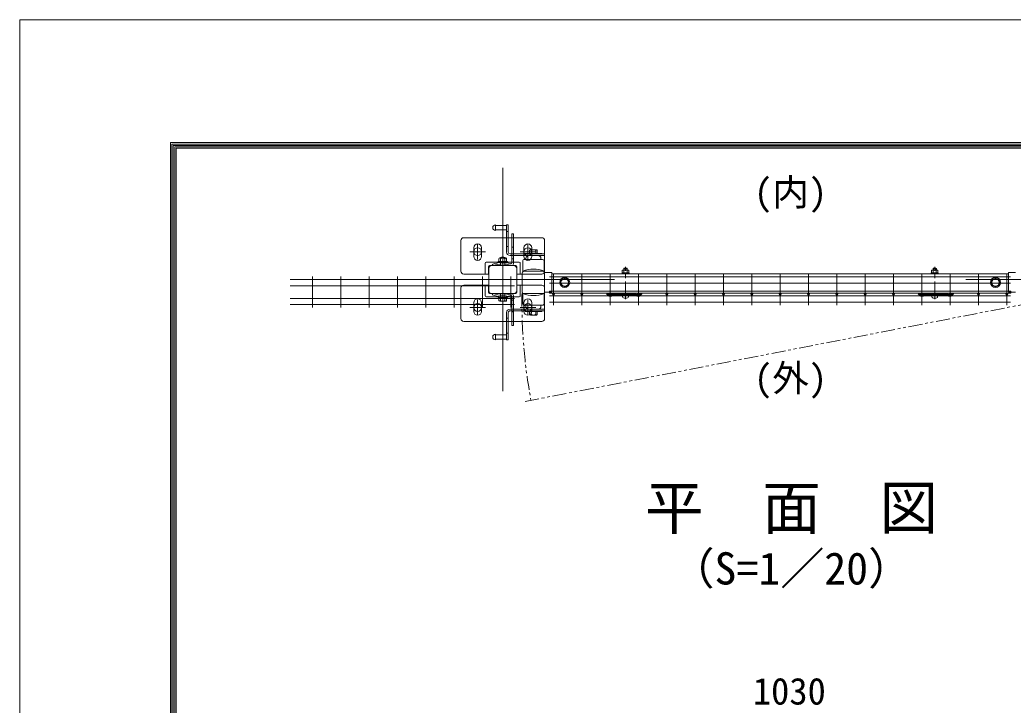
# Model space of a CAD drawing. Units: millimetres, scale not verified. Extents: x -4200 to 4200, y -2970 to 2970.
# Drawn here: x -4200 to -2420, y 1742 to 2970 of the extents above; entities that cross this region are included whole.
import ezdxf
from ezdxf.enums import TextEntityAlignment as Align

# ---------------------------------------------------------------- set-up
doc = ezdxf.new("R2010")
doc.units = ezdxf.units.MM
doc.header["$LTSCALE"] = 20
doc.linetypes.add('USER1', pattern=[50.8, 31.75, -6.35, 6.35, -6.35])
doc.linetypes.add('USER4', pattern=[2.5, 1.25, -0.25, 0.25, -0.25, 0.25, -0.25])
for name, color, linetype, lineweight in [('0-0_D-STR1', 1, 'Continuous', 18), ('0-1_D-STR-DIM', 7, 'Continuous', 9), ('0-3_D-STR3', 3, 'Continuous', 13), ('0-4_D-BMK', 2, 'USER1', 13), ('0-6_D-STR-TXT', 7, 'Continuous', 9), ('0-7_D-STR2', 7, 'Continuous', 9), ('0-C_D-TTL', 7, 'Continuous', 9)]:
    doc.layers.add(name, color=color, linetype=linetype, lineweight=lineweight)
doc.styles.add('ＭＳ ゴシック', font='')
doc.styles.get('ＭＳ ゴシック').set_extended_font_data('MS Gothic')

# ---------------------------------------------------------------- blocks, each defined once
blk = doc.blocks.new('A$C982ee5ca')
at = {"layer": '0-3_D-STR3'}
for p, q in [((-125, 798), (125, 798)), ((-125, 766), (-125, 798)), ((-125, 766), (125, 766)), ((-115, 881.6), (-115, 798)), ((-115, 798), (115, 798)), ((-86.6, 898), (86.6, 898)), ((-46, 968), (-60, 954)), ((60, 954), (-60, 954)), ((-60, 954), (-60, 898)), ((-58.2, 881.6), (-58.2, 798)), ((-46, 968), (-46, 898)), ((46, 968), (-46, 968)), ((46, 968), (46, 898)), ((46, 968), (60, 954)), ((58.2, 881.6), (58.2, 798)), ((60, 954), (60, 898)), ((115, 881.6), (115, 798)), ((125, 766), (125, 798)), ((-125, 0), (125, 0)), ((-125, -32), (-125, 0)), ((125, -32), (125, 0)), ((-125, -32), (125, -32)), ((-103.7, -32), (103.7, -32)), ((-103.7, -62.5), (-103.7, -32)), ((103.7, -63.3), (103.7, -32))]:
    blk.add_line(p, q, dxfattribs=at)
for centre, radius, start, end in [((-86.6, 865.2), 32.8, 30, 150), ((0, 786.4), 111.5, 58.543, 121.457), ((86.6, 865.2), 32.8, 30, 150), ((-65.7, -62.5), 38, 180, 253.92714), ((1.3, 170), 280, 253.92714, 285.41383), ((65.7, -63.3), 38, 285.41383, 0)]:
    blk.add_arc(centre, radius, start, end, dxfattribs=at)
at = {"layer": '0-4_D-BMK'}
blk.add_line((0, -150), (0, 1008), dxfattribs=at)
blk = doc.blocks.new('ベースプレート部品\u3000平面図')
at = {"layer": '0-3_D-STR3'}
for p, q in [((-16076.5, 106818.2), (-16076.5, 105718.2)), ((-13176.5, 106918.2), (-15976.5, 106918.2)), ((-13076.5, 105718.2), (-13076.5, 106818.2)), ((-15616.5, 106248.2), (-15616.5, 106558.2)), ((-15336.5, 106248.2), (-15336.5, 106558.2)), ((-13816.5, 106248.2), (-13816.5, 106558.2)), ((-13536.5, 106248.2), (-13536.5, 106558.2)), ((-15206.5, 105618.2), (-15206.5, 105998.2)), ((-13986.5, 106038.2), (-15166.5, 106038.2)), ((-15086.5, 105618.2), (-15086.5, 105878.2)), ((-14106.5, 105918.2), (-15046.5, 105918.2)), ((-14066.5, 105618.2), (-14066.5, 105878.2)), ((-13946.5, 105998.2), (-13946.5, 105618.2)), ((-15976.5, 105618.2), (-15084.8, 105618.2)), ((-14064.8, 105618.2), (-13176.5, 105618.2))]:
    blk.add_line(p, q, dxfattribs=at)
for centre, radius, start, end in [((-15976.5, 106818.2), 100, 90, 180), ((-13176.5, 106818.2), 100, 0, 90), ((-15476.5, 106558.2), 140, 0, 180), ((-13676.5, 106558.2), 140, 0, 180), ((-15476.5, 106248.2), 140, 180, 0), ((-13676.5, 106248.2), 140, 180, 0), ((-15166.5, 105998.2), 40, 90, 180), ((-15046.5, 105878.2), 40, 90, 180), ((-14106.5, 105878.2), 40, 0, 90), ((-13986.5, 105998.2), 40, 0, 90), ((-15976.5, 105718.2), 100, 180, 270), ((-13176.5, 105718.2), 100, 270, 0)]:
    blk.add_arc(centre, radius, start, end, dxfattribs=at)

msp = doc.modelspace()

# ---------------------------------------------------------------- linework, layer by layer
at = {"layer": '0-0_D-STR1'}
for p, q in [((-3354.59, 2529.57), (-3314.79, 2529.57)), ((-3359.69, 2484.67), (-3359.69, 2524.47)), ((-3309.69, 2484.67), (-3309.69, 2524.47)), ((-3299.69, 2482.77), (-3299.69, 2516.37)), ((-3296.49, 2519.57), (-3262.89, 2519.57)), ((-3246.69, 2517.02), (-3259.76, 2517.02)), ((-3259.69, 2482.77), (-3259.69, 2516.37)), ((-3246.69, 2517.02), (-3246.69, 2482.12)), ((-3246.69, 2515.07), (-2428.69, 2515.07)), ((-2428.69, 2516.99), (-2428.69, 2482.09)), ((-2428.69, 2516.99), (-2415.69, 2516.99)), ((-3354.59, 2479.57), (-3314.79, 2479.57)), ((-3296.49, 2479.57), (-3262.89, 2479.57)), ((-3246.69, 2482.12), (-3259.69, 2482.12)), ((-3246.69, 2484.07), (-2428.69, 2484.07)), ((-2428.69, 2482.09), (-2415.69, 2482.09))]:
    msp.add_line(p, q, dxfattribs=at)
for centre, radius, start, end in [((-3354.59, 2524.47), 5.1, 90.00031, 179.99984), ((-3314.79, 2524.47), 5.1, 0, 90.00028), ((-3296.49, 2516.37), 3.2, 89.99997, 180), ((-3262.89, 2516.37), 3.2, 0, 89.99997), ((-3354.59, 2484.67), 5.1, 179.99985, 269.9997), ((-3314.79, 2484.67), 5.1, 269.99973, 0), ((-3296.49, 2482.77), 3.2, 180, 270.00003), ((-3262.89, 2482.77), 3.2, 270.00003, 0)]:
    msp.add_arc(centre, radius, start, end, dxfattribs=at)
at = {"layer": '0-3_D-STR3'}
for p, q in [((-3347.69, 2602.59), (-3347.69, 2592.59)), ((-3347.69, 2601.59), (-3327.69, 2601.59)), ((-3327.69, 2602.59), (-3327.69, 2553.59)), ((-3327.69, 2602.59), (-3324.69, 2602.59)), ((-3324.69, 2602.59), (-3324.69, 2553.59)), ((-3347.69, 2593.59), (-3327.69, 2593.59)), ((-3327.69, 2590.59), (-3324.69, 2590.59)), ((-3318.69, 2586.57), (-3318.69, 2534.19)), ((-3315.69, 2586.57), (-3318.69, 2586.57)), ((-3315.69, 2586.57), (-3315.69, 2533.07)), ((-3327.69, 2563.59), (-3324.69, 2563.59)), ((-3321.69, 2550.59), (-3259.69, 2550.59)), ((-3321.69, 2547.59), (-3259.69, 2547.59)), ((-3315.69, 2562.57), (-3318.69, 2562.57)), ((-3264.69, 2551.59), (-3294.69, 2551.59)), ((-3294.69, 2551.59), (-3294.69, 2550.59)), ((-3286.47, 2556.63), (-3286.47, 2551.54)), ((-3285.09, 2558.03), (-3274.29, 2558.03)), ((-3283.7, 2556.63), (-3283.7, 2551.59)), ((-3275.69, 2556.63), (-3275.69, 2551.59)), ((-3272.88, 2556.63), (-3272.88, 2551.63)), ((-3264.69, 2551.59), (-3264.69, 2550.59)), ((-3259.69, 2547.59), (-3259.69, 2550.59)), ((-3351.67, 2529.57), (-3353.69, 2531.79)), ((-3326.29, 2536.91), (-3343.09, 2536.91)), ((-3343.09, 2536.91), (-3343.09, 2535.31)), ((-3343.09, 2535.31), (-3326.29, 2535.31)), ((-3341.5, 2541.95), (-3341.5, 2536.95)), ((-3329.3, 2543.35), (-3340.1, 2543.35)), ((-3338.7, 2543.95), (-3330.69, 2543.95)), ((-3338.7, 2543.95), (-3338.7, 2543.34)), ((-3338.7, 2541.95), (-3338.7, 2536.91)), ((-3338.7, 2529.57), (-3338.7, 2535.31)), ((-3338.2, 2544.29), (-3338.2, 2543.34)), ((-3331.19, 2544.3), (-3331.19, 2543.37)), ((-3330.69, 2543.95), (-3330.69, 2543.37)), ((-3330.69, 2541.95), (-3330.69, 2536.91)), ((-3330.69, 2529.57), (-3330.69, 2535.31)), ((-3327.91, 2541.95), (-3327.91, 2536.86)), ((-3326.29, 2536.91), (-3326.29, 2535.31)), ((-3318.69, 2541.57), (-3315.69, 2541.57)), ((-3298.69, 2537.59), (-3298.69, 2519.59)), ((-3295.69, 2540.59), (-3263.69, 2540.59)), ((-3293.19, 2540.59), (-3293.19, 2542.59)), ((-3266.19, 2540.59), (-3266.19, 2542.59)), ((-3260.69, 2537.59), (-3260.69, 2519.59)), ((-3223.69, 2507.29), (-3230.69, 2503.25)), ((-3230.69, 2503.25), (-3230.69, 2495.84)), ((-3223.69, 2491.79), (-3230.69, 2495.84)), ((-3223.69, 2507.29), (-3216.69, 2503.25)), ((-3223.69, 2491.79), (-3216.69, 2495.84)), ((-3216.69, 2503.25), (-3216.69, 2495.84)), ((-2451.69, 2507.29), (-2458.69, 2503.25)), ((-2458.69, 2503.25), (-2458.69, 2495.84)), ((-2451.69, 2491.79), (-2458.69, 2495.84)), ((-2451.69, 2507.29), (-2444.69, 2503.25)), ((-2451.69, 2491.79), (-2444.69, 2495.84)), ((-2444.69, 2503.25), (-2444.69, 2495.84)), ((-3351.67, 2479.57), (-3353.69, 2477.35)), ((-3338.7, 2479.57), (-3338.7, 2473.82)), ((-3330.69, 2473.82), (-3330.69, 2479.57)), ((-3318.69, 2474.95), (-3318.69, 2422.57)), ((-3315.69, 2476.07), (-3315.69, 2422.57)), ((-3298.69, 2461.54), (-3298.69, 2479.54)), ((-3260.69, 2461.54), (-3260.69, 2479.54)), ((-3148.64, 2478.96), (-3147.6, 2480.17)), ((-3148.64, 2478.96), (-3143.93, 2474.9)), ((-3147.6, 2480.17), (-3142.89, 2476.11)), ((-3139.01, 2477.95), (-3140.99, 2476.14)), ((-3137.93, 2476.77), (-3139.91, 2474.96)), ((-3137.93, 2478.37), (-3135.43, 2478.37)), ((-3137.93, 2476.77), (-3095.93, 2476.77)), ((-3135.43, 2480.17), (-3098.43, 2480.17)), ((-3135.43, 2478.37), (-3135.43, 2480.17)), ((-3098.43, 2478.37), (-3135.43, 2478.37)), ((-3131.93, 2478.37), (-3131.93, 2476.77)), ((-3101.93, 2478.37), (-3101.93, 2476.77)), ((-3098.43, 2478.37), (-3098.43, 2480.17)), ((-3098.43, 2478.37), (-3095.93, 2478.37)), ((-3095.93, 2476.77), (-3093.94, 2474.96)), ((-3094.85, 2477.95), (-3092.87, 2476.14)), ((-3086.26, 2480.17), (-3090.97, 2476.11)), ((-3085.21, 2478.96), (-3089.92, 2474.9)), ((-3085.21, 2478.96), (-3086.26, 2480.17)), ((-2590.17, 2478.96), (-2589.13, 2480.17)), ((-2590.17, 2478.96), (-2585.46, 2474.9)), ((-2589.13, 2480.17), (-2584.42, 2476.11)), ((-2580.54, 2477.95), (-2582.52, 2476.14)), ((-2579.46, 2476.77), (-2581.44, 2474.96)), ((-2579.46, 2478.37), (-2576.96, 2478.37)), ((-2579.46, 2476.77), (-2537.46, 2476.77)), ((-2576.96, 2480.17), (-2539.96, 2480.17)), ((-2576.96, 2478.37), (-2576.96, 2480.17)), ((-2539.96, 2478.37), (-2576.96, 2478.37)), ((-2573.46, 2478.37), (-2573.46, 2476.77)), ((-2543.46, 2478.37), (-2543.46, 2476.77)), ((-2539.96, 2478.37), (-2539.96, 2480.17)), ((-2539.96, 2478.37), (-2537.46, 2478.37)), ((-2537.46, 2476.77), (-2535.47, 2474.96)), ((-2536.38, 2477.95), (-2534.4, 2476.14)), ((-2527.79, 2480.17), (-2532.5, 2476.11)), ((-2526.74, 2478.96), (-2531.45, 2474.9)), ((-2526.74, 2478.96), (-2527.79, 2480.17)), ((-3343.09, 2473.82), (-3326.29, 2473.82)), ((-3343.09, 2472.22), (-3343.09, 2473.82)), ((-3326.29, 2472.22), (-3343.09, 2472.22)), ((-3341.5, 2467.19), (-3341.5, 2472.19)), ((-3329.3, 2465.78), (-3340.1, 2465.78)), ((-3338.7, 2467.19), (-3338.7, 2472.22)), ((-3330.69, 2467.19), (-3330.69, 2472.22)), ((-3327.91, 2467.19), (-3327.91, 2472.27)), ((-3326.29, 2472.22), (-3326.29, 2473.82)), ((-3318.69, 2467.57), (-3315.69, 2467.57)), ((-3295.69, 2458.54), (-3263.69, 2458.54)), ((-3293.19, 2458.54), (-3293.19, 2456.54)), ((-3266.19, 2458.54), (-3266.19, 2456.54)), ((-3327.69, 2396.54), (-3327.69, 2445.54)), ((-3324.69, 2396.54), (-3324.69, 2445.54)), ((-3321.69, 2451.54), (-3259.69, 2451.54)), ((-3321.69, 2448.54), (-3259.69, 2448.54)), ((-3315.69, 2446.57), (-3318.69, 2446.57)), ((-3294.69, 2447.54), (-3294.69, 2448.54)), ((-3294.69, 2447.54), (-3264.69, 2447.54)), ((-3286.5, 2442.51), (-3286.5, 2447.51)), ((-3274.3, 2441.1), (-3285.1, 2441.1)), ((-3283.7, 2442.51), (-3283.7, 2447.54)), ((-3275.69, 2442.51), (-3275.69, 2447.54)), ((-3272.91, 2442.51), (-3272.91, 2447.59)), ((-3264.69, 2447.54), (-3264.69, 2448.54)), ((-3259.69, 2451.54), (-3259.69, 2448.54)), ((-3324.69, 2435.54), (-3327.69, 2435.54)), ((-3315.69, 2422.57), (-3318.69, 2422.57)), ((-3347.69, 2396.54), (-3347.69, 2406.54)), ((-3347.69, 2405.54), (-3327.69, 2405.54)), ((-3324.69, 2408.54), (-3327.69, 2408.54)), ((-3347.69, 2397.54), (-3327.69, 2397.54)), ((-3327.69, 2396.54), (-3324.69, 2396.54))]:
    msp.add_line(p, q, dxfattribs=at)
for centre, radius in [((-3379.69, 2554.57), 7), ((-3289.69, 2554.57), 7), ((-3223.69, 2499.54), 9), ((-3223.69, 2499.54), 6.71), ((-2451.69, 2499.54), 9), ((-2451.69, 2499.54), 6.71), ((-3379.69, 2454.57), 7), ((-3289.69, 2454.57), 7)]:
    msp.add_circle(centre, radius, dxfattribs=at)
for centre, radius, start, end in [((-3347.69, 2597.59), 5, 90.00001, 270), ((-3334.69, 2538.94), 6.41, 51.35253, 128.64959), ((-3321.69, 2553.59), 6, 180.00001, 269.99995), ((-3321.69, 2553.59), 3, 180.00001, 270), ((-3288.19, 2542.59), 5, 90.00001, 179.99999), ((-3285.09, 2556.65), 1.39, 359.29981, 180.701), ((-3279.69, 2551.62), 6.41, 51.35043, 128.64746), ((-3274.29, 2556.63), 1.4, 0.08393, 179.91606), ((-3271.19, 2542.59), 5, 0, 90), ((-3334.69, 2482.31), 53, 73.87238, 111.00754), ((-3334.69, 2482.54), 50, 72.42905, 109.85261), ((-3340.1, 2541.95), 1.4, 0.08393, 179.91608), ((-3334.69, 2536.94), 6.41, 51.35253, 128.64959), ((-3329.3, 2541.97), 1.39, 359.29901, 180.70018), ((-3319.69, 2534.19), 1, 253.8728, 0.00001), ((-3318.69, 2533.07), 3, 252.42887, 0.00001), ((-3295.69, 2537.59), 3, 90, 180.00001), ((-3263.69, 2537.59), 3, 0, 90), ((-3279.69, 2472.48), 50.8, 68.0365, 111.96349), ((-3334.69, 2526.82), 53, 248.99247, 286.12763), ((-3334.69, 2526.6), 50, 250.1474, 287.57096), ((-3319.69, 2474.95), 1, 0, 106.12721), ((-3318.69, 2476.07), 3, 0, 107.57114), ((-3279.69, 2526.66), 50.8, 248.03652, 291.96351), ((-3141.96, 2477.19), 3.03, 229.26286, 312.38442), ((-3141.96, 2477.19), 1.43, 229.26286, 312.38442), ((-3137.93, 2476.77), 1.6, 90, 132.38442), ((-3095.93, 2476.77), 1.6, 47.61558, 90), ((-3091.9, 2477.19), 3.03, 227.61558, 310.73714), ((-3091.9, 2477.19), 1.43, 227.61558, 310.73714), ((-2583.49, 2477.19), 3.03, 229.26286, 312.38442), ((-2583.49, 2477.19), 1.43, 229.26286, 312.38442), ((-2579.46, 2476.77), 1.6, 90, 132.38442), ((-2537.46, 2476.77), 1.6, 47.61558, 90), ((-2533.43, 2477.19), 3.03, 227.61558, 310.73714), ((-2533.43, 2477.19), 1.43, 227.61558, 310.73714), ((-3340.1, 2467.19), 1.4, 180.08393, 359.91608), ((-3334.69, 2472.2), 6.41, 231.35042, 308.64748), ((-3329.3, 2467.17), 1.39, 179.29981, 0.70101), ((-3295.69, 2461.54), 3, 180.00001, 270), ((-3288.19, 2456.54), 5, 180.00002, 270), ((-3271.19, 2456.54), 5, 270, 0.00001), ((-3263.69, 2461.54), 3, 270, 0.00001), ((-3321.69, 2445.54), 6, 90.00006, 180.00001), ((-3321.69, 2445.54), 3, 90.00001, 180.00001), ((-3285.1, 2442.51), 1.4, 180.08393, 359.91608), ((-3279.69, 2447.51), 6.41, 231.35042, 308.64748), ((-3274.3, 2442.49), 1.39, 179.29981, 0.70101), ((-3347.69, 2401.54), 5, 90, 270)]:
    msp.add_arc(centre, radius, start, end, dxfattribs=at)
at = {"layer": '0-4_D-BMK'}
for p, q in [((-3334.69, 2704.57), (-3334.69, 2304.57)), ((-3379.69, 2568.57), (-3379.69, 2540.57)), ((-3289.69, 2568.57), (-3289.69, 2540.57)), ((-3393.69, 2554.57), (-3365.69, 2554.57)), ((-3303.69, 2554.57), (-3275.69, 2554.57)), ((-3134.69, 2504.57), (-3534.69, 2504.57)), ((-2104.69, 2504.57), (-2504.69, 2504.57)), ((-3379.69, 2440.57), (-3379.69, 2468.57)), ((-3289.69, 2440.57), (-3289.69, 2468.57)), ((-3393.69, 2454.57), (-3365.69, 2454.57)), ((-3303.69, 2454.57), (-3275.69, 2454.57))]:
    msp.add_line(p, q, dxfattribs=at)
at = {"layer": '0-4_D-BMK', "linetype": 'USER4'}
msp.add_line((-3294.44, 2286.22), (-2357.49, 2468.77), dxfattribs=at)
msp.add_arc((-2340.69, 2464.07), 959.66, 178.96932, 190.55858, dxfattribs=at)
at = {"layer": '0-7_D-STR2'}
for p, q in [((-3675.88, 2510.27), (-3675.88, 2454.27)), ((-3625.08, 2510.27), (-3625.08, 2454.27)), ((-3574.31, 2510.27), (-3574.31, 2454.27)), ((-3523.54, 2510.27), (-3523.54, 2454.27)), ((-3472.77, 2510.27), (-3472.77, 2454.27)), ((-3422, 2510.27), (-3422, 2454.27)), ((-3371.24, 2510.27), (-3371.24, 2454.27)), ((-3320.47, 2510.27), (-3320.47, 2454.27)), ((-3243.85, 2514.77), (-3243.85, 2458.77)), ((-3193.08, 2514.77), (-3193.08, 2458.77)), ((-3142.31, 2514.77), (-3142.31, 2458.77)), ((-3091.54, 2514.77), (-3091.54, 2458.77)), ((-3040.77, 2514.77), (-3040.77, 2458.77)), ((-2990, 2514.77), (-2990, 2458.77)), ((-2939.23, 2514.77), (-2939.23, 2458.77)), ((-2888.46, 2514.77), (-2888.46, 2458.77)), ((-2837.7, 2514.77), (-2837.7, 2458.77)), ((-2786.92, 2514.77), (-2786.92, 2458.77)), ((-2736.15, 2514.77), (-2736.15, 2458.77)), ((-2685.38, 2514.77), (-2685.38, 2458.77)), ((-2634.61, 2514.77), (-2634.61, 2458.77)), ((-2583.84, 2514.77), (-2583.84, 2458.77)), ((-2533.07, 2514.77), (-2533.07, 2458.77)), ((-2482.3, 2514.77), (-2482.3, 2458.77)), ((-2431.53, 2514.77), (-2431.53, 2458.77)), ((-3313.49, 2504.87), (-3715.37, 2504.87)), ((-3313.49, 2493.57), (-3715.37, 2493.57)), ((-3250.83, 2509.37), (-2424.57, 2509.37)), ((-3250.83, 2498.07), (-2424.57, 2498.07)), ((-3250.85, 2484.07), (-2424.53, 2484.07)), ((-3250.85, 2480.47), (-3250.85, 2484.07)), ((-3250.85, 2480.47), (-2424.53, 2480.47)), ((-3250.83, 2475.47), (-2424.57, 2475.47)), ((-2424.53, 2480.47), (-2424.53, 2484.07)), ((-3313.49, 2470.97), (-3715.37, 2470.97)), ((-3313.49, 2459.67), (-3715.37, 2459.67)), ((-3250.83, 2464.17), (-2424.57, 2464.17))]:
    msp.add_line(p, q, dxfattribs=at)
for centre in [(-3243.85, 2478.67), (-3193.08, 2478.67), (-3142.31, 2478.67), (-3091.54, 2478.67), (-3040.77, 2478.67), (-2990, 2478.67), (-2939.23, 2478.67), (-2888.46, 2478.67), (-2837.69, 2478.67), (-2786.92, 2478.67), (-2736.15, 2478.67), (-2685.38, 2478.67), (-2634.61, 2478.67), (-2583.84, 2478.67), (-2533.07, 2478.67), (-2482.3, 2478.67), (-2431.53, 2478.67)]:
    msp.add_circle(centre, 1.8, dxfattribs=at)
at = {"layer": '0-C_D-TTL', "color": 2, "lineweight": 18}
msp.add_lwpolyline([(-4200, 2970), (4200, 2970), (4200, -2970), (-4200, -2970)], close=True, dxfattribs=at)
at = {"layer": '0-C_D-TTL'}
for points in [[(-3930, 2750), (3930, 2750), (3930, -2750), (-3930, -2750)], [(-3927.5, 2747.5), (3927.5, 2747.5), (3927.5, -2747.5), (-3927.5, -2747.5)], [(-3925, 2745), (3925, 2745), (3925, -2745), (-3925, -2745)], [(-3922.5, 2742.5), (3922.5, 2742.5), (3922.5, -2742.5), (-3922.5, -2742.5)], [(-3920, 2740), (3920, 2740), (3920, -2740), (-3920, -2740)]]:
    msp.add_lwpolyline(points, close=True, dxfattribs=at)

# ---------------------------------------------------------------- block references
at = {"layer": '0-1_D-STR-DIM', "xscale": 0.05, "yscale": 0.05}
for p in [(-3114.69, 2476.77), (-2560.69, 2476.77)]:
    msp.add_blockref('A$C982ee5ca', p, dxfattribs=at)
at = {"layer": '0-3_D-STR3', "xscale": 0.05, "yscale": 0.05}
msp.add_blockref('ベースプレート部品\u3000平面図', (-2605.87, -2766.34), dxfattribs=at)
at = {"layer": '0-3_D-STR3', "xscale": -0.05, "yscale": 0.05, "rotation": 180}
msp.add_blockref('ベースプレート部品\u3000平面図', (-2605.87, 7775.48), dxfattribs=at)

# ---------------------------------------------------------------- texts
at = {"layer": '0-1_D-STR-DIM', "style": 'ＭＳ ゴシック'}
msp.add_text('1030', height=48.09, dxfattribs=at).set_placement((-2886.59, 1728.53), align=Align.BOTTOM_LEFT)
at = {"layer": '0-6_D-STR-TXT', "style": 'ＭＳ ゴシック'}
for s, height, p in [('(内)', 48.09, (-2884.54, 2622.67)), ('(外)', 48.09, (-2884.54, 2289.55)), ('平\u3000面\u3000図', 76.98, (-3079.59, 2033.99)), ('（S=1／20）', 57.77, (-3034.11, 1940.8))]:
    msp.add_text(s, height=height, dxfattribs=at).set_placement(p, align=Align.BOTTOM_LEFT)

doc.saveas('drawing.dxf')
